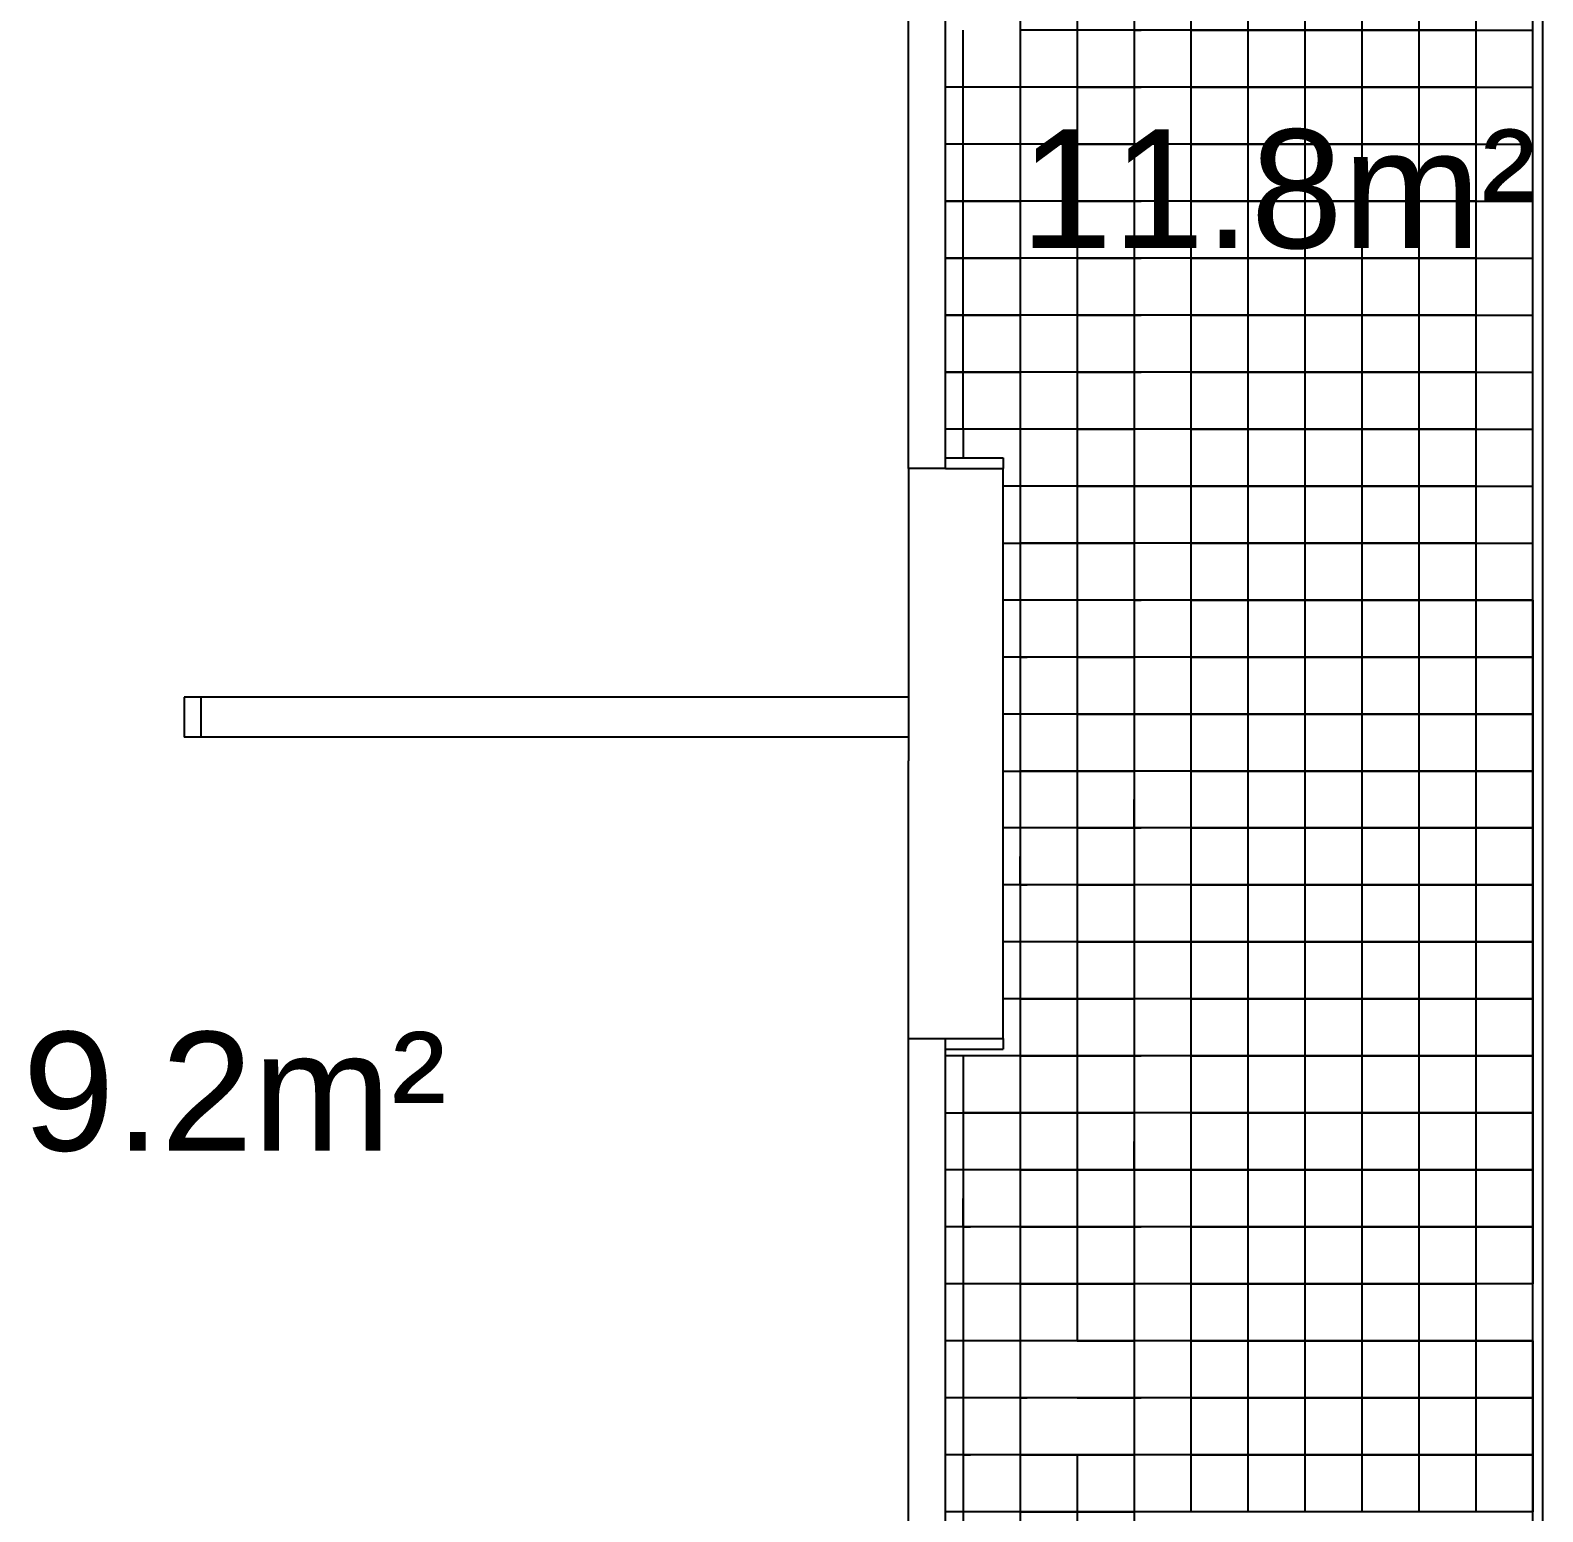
# Model space of a CAD drawing. Header units: millimetres. Extents: x 2377 to 4712, y -254 to 3188.
# Drawn here: x 4098.5 to 4159.6, y 1791.7 to 1851.6 of the extents above; entities that cross this region are included whole.
import ezdxf

# ---------------------------------------------------------------- set-up
doc = ezdxf.new("R2010")
doc.units = ezdxf.units.MM
doc.linetypes.add('DASHED2', pattern=[0.375, 0.25, -0.125])
doc.layers.add('Area', color=6, linetype='Continuous')
doc.styles.get("Standard").update_dxf_attribs({"font": 'arial.ttf'})

msp = doc.modelspace()

# ---------------------------------------------------------------- linework, layer by layer
for p, q in [((4159.217, 1752.561), (4159.217, 1911.798)), ((4159.615, 1752.561), (4159.615, 1911.798)), ((4133.983, 1833.848), (4133.983, 1891.403)), ((4135.489, 1833.848), (4135.489, 1891.403)), ((4138.497, 1890.694), (4138.497, 1821.627)), ((4140.799, 1890.694), (4140.799, 1833.139)), ((4143.101, 1853.859), (4143.101, 1851.556)), ((4145.403, 1853.859), (4145.403, 1851.556)), ((4147.706, 1853.859), (4147.706, 1851.556)), ((4150.008, 1853.859), (4150.008, 1851.556)), ((4152.31, 1853.859), (4152.31, 1851.556)), ((4154.612, 1853.859), (4154.612, 1851.556)), ((4156.914, 1853.859), (4156.914, 1851.556)), ((4136.194, 1849.254), (4136.194, 1851.556)), ((4145.403, 1851.556), (4138.497, 1851.556)), ((4143.101, 1851.556), (4143.394, 1851.556)), ((4143.101, 1851.556), (4143.101, 1849.254)), ((4145.403, 1851.556), (4143.101, 1851.556)), ((4147.706, 1851.556), (4145.403, 1851.556)), ((4145.403, 1851.556), (4145.403, 1849.254)), ((4145.403, 1851.556), (4147.706, 1851.556)), ((4147.706, 1851.556), (4145.403, 1851.556)), ((4145.403, 1851.556), (4147.706, 1851.556)), ((4150.008, 1851.556), (4147.706, 1851.556)), ((4147.706, 1851.556), (4147.706, 1849.254)), ((4147.706, 1851.556), (4150.008, 1851.556)), ((4150.008, 1851.556), (4147.706, 1851.556)), ((4147.706, 1851.556), (4150.008, 1851.556)), ((4152.31, 1851.556), (4150.008, 1851.556)), ((4150.008, 1851.556), (4150.008, 1849.254)), ((4150.008, 1851.556), (4152.31, 1851.556)), ((4152.31, 1851.556), (4150.008, 1851.556)), ((4150.008, 1851.556), (4152.31, 1851.556)), ((4154.612, 1851.556), (4152.31, 1851.556)), ((4152.31, 1851.556), (4152.31, 1849.254)), ((4152.31, 1851.556), (4154.612, 1851.556)), ((4154.612, 1851.556), (4152.31, 1851.556)), ((4152.31, 1851.556), (4154.612, 1851.556)), ((4156.914, 1851.556), (4154.612, 1851.556)), ((4154.612, 1851.556), (4154.612, 1849.254)), ((4154.612, 1851.556), (4159.217, 1851.556)), ((4156.914, 1851.556), (4154.612, 1851.556)), ((4154.612, 1851.556), (4159.217, 1851.556)), ((4156.914, 1851.556), (4156.914, 1849.254)), ((4138.497, 1849.254), (4135.489, 1849.254)), ((4136.194, 1846.952), (4136.194, 1849.254)), ((4145.403, 1849.254), (4138.497, 1849.254)), ((4140.799, 1849.254), (4138.497, 1849.254)), ((4143.101, 1849.254), (4140.799, 1849.254)), ((4140.799, 1849.254), (4143.101, 1849.254)), ((4143.101, 1849.254), (4143.394, 1849.254)), ((4143.101, 1849.254), (4143.101, 1846.952)), ((4145.403, 1849.254), (4143.101, 1849.254)), ((4147.706, 1849.254), (4145.403, 1849.254)), ((4145.403, 1849.254), (4145.403, 1846.952)), ((4145.403, 1849.254), (4147.706, 1849.254)), ((4147.706, 1849.254), (4145.403, 1849.254)), ((4145.403, 1849.254), (4147.706, 1849.254)), ((4150.008, 1849.254), (4147.706, 1849.254)), ((4147.706, 1849.254), (4147.706, 1846.952)), ((4147.706, 1849.254), (4150.008, 1849.254)), ((4150.008, 1849.254), (4147.706, 1849.254)), ((4147.706, 1849.254), (4150.008, 1849.254)), ((4152.31, 1849.254), (4150.008, 1849.254)), ((4150.008, 1849.254), (4150.008, 1846.952)), ((4150.008, 1849.254), (4152.31, 1849.254)), ((4152.31, 1849.254), (4150.008, 1849.254)), ((4150.008, 1849.254), (4152.31, 1849.254)), ((4154.612, 1849.254), (4152.31, 1849.254)), ((4152.31, 1849.254), (4152.31, 1846.952)), ((4152.31, 1849.254), (4154.612, 1849.254)), ((4154.612, 1849.254), (4152.31, 1849.254)), ((4152.31, 1849.254), (4154.612, 1849.254)), ((4156.914, 1849.254), (4154.612, 1849.254)), ((4154.612, 1849.254), (4154.612, 1846.952)), ((4154.612, 1849.254), (4159.217, 1849.254)), ((4156.914, 1849.254), (4154.612, 1849.254)), ((4154.612, 1849.254), (4159.217, 1849.254)), ((4156.914, 1849.254), (4156.914, 1846.952)), ((4138.497, 1846.952), (4135.489, 1846.952)), ((4136.194, 1844.65), (4136.194, 1846.952)), ((4145.403, 1846.952), (4138.497, 1846.952)), ((4140.799, 1846.952), (4138.497, 1846.952)), ((4143.101, 1846.952), (4140.799, 1846.952)), ((4140.799, 1846.952), (4143.101, 1846.952)), ((4143.101, 1846.952), (4143.394, 1846.952)), ((4143.101, 1846.952), (4143.101, 1844.65)), ((4145.403, 1846.952), (4143.101, 1846.952)), ((4147.706, 1846.952), (4145.403, 1846.952)), ((4145.403, 1846.952), (4145.403, 1844.65)), ((4145.403, 1846.952), (4147.706, 1846.952)), ((4147.706, 1846.952), (4145.403, 1846.952)), ((4145.403, 1846.952), (4147.706, 1846.952)), ((4150.008, 1846.952), (4147.706, 1846.952)), ((4147.706, 1846.952), (4147.706, 1844.65)), ((4147.706, 1846.952), (4150.008, 1846.952)), ((4150.008, 1846.952), (4147.706, 1846.952)), ((4147.706, 1846.952), (4150.008, 1846.952)), ((4152.31, 1846.952), (4150.008, 1846.952)), ((4150.008, 1846.952), (4150.008, 1844.65)), ((4150.008, 1846.952), (4152.31, 1846.952)), ((4152.31, 1846.952), (4150.008, 1846.952)), ((4150.008, 1846.952), (4152.31, 1846.952)), ((4154.612, 1846.952), (4152.31, 1846.952)), ((4152.31, 1846.952), (4152.31, 1844.65)), ((4152.31, 1846.952), (4154.612, 1846.952)), ((4154.612, 1846.952), (4152.31, 1846.952)), ((4152.31, 1846.952), (4154.612, 1846.952)), ((4156.914, 1846.952), (4154.612, 1846.952)), ((4154.612, 1846.952), (4154.612, 1844.65)), ((4154.612, 1846.952), (4159.217, 1846.952)), ((4156.914, 1846.952), (4154.612, 1846.952)), ((4154.612, 1846.952), (4159.217, 1846.952)), ((4156.914, 1846.952), (4156.914, 1844.65)), ((4135.489, 1844.65), (4138.497, 1844.65)), ((4138.497, 1844.65), (4135.489, 1844.65)), ((4136.194, 1842.347), (4136.194, 1844.65)), ((4145.403, 1844.65), (4138.497, 1844.65)), ((4140.799, 1844.65), (4138.497, 1844.65)), ((4143.101, 1844.65), (4140.799, 1844.65)), ((4140.799, 1844.65), (4143.101, 1844.65)), ((4143.101, 1844.65), (4143.394, 1844.65)), ((4143.101, 1844.65), (4143.101, 1842.347)), ((4145.403, 1844.65), (4143.101, 1844.65)), ((4147.706, 1844.65), (4145.403, 1844.65)), ((4145.403, 1844.65), (4145.403, 1842.347)), ((4145.403, 1844.65), (4147.706, 1844.65)), ((4147.706, 1844.65), (4145.403, 1844.65)), ((4145.403, 1844.65), (4147.706, 1844.65)), ((4150.008, 1844.65), (4147.706, 1844.65)), ((4147.706, 1844.65), (4147.706, 1842.347)), ((4147.706, 1844.65), (4150.008, 1844.65)), ((4150.008, 1844.65), (4147.706, 1844.65)), ((4147.706, 1844.65), (4150.008, 1844.65)), ((4152.31, 1844.65), (4150.008, 1844.65)), ((4150.008, 1844.65), (4150.008, 1842.347)), ((4150.008, 1844.65), (4152.31, 1844.65)), ((4152.31, 1844.65), (4150.008, 1844.65)), ((4150.008, 1844.65), (4152.31, 1844.65)), ((4154.612, 1844.65), (4152.31, 1844.65)), ((4152.31, 1844.65), (4152.31, 1842.347)), ((4152.31, 1844.65), (4154.612, 1844.65)), ((4154.612, 1844.65), (4152.31, 1844.65)), ((4152.31, 1844.65), (4154.612, 1844.65)), ((4156.914, 1844.65), (4154.612, 1844.65)), ((4154.612, 1844.65), (4154.612, 1842.347)), ((4154.612, 1844.65), (4159.217, 1844.65)), ((4156.914, 1844.65), (4154.612, 1844.65)), ((4154.612, 1844.65), (4159.217, 1844.65)), ((4156.914, 1844.65), (4156.914, 1842.347)), ((4135.489, 1842.347), (4138.497, 1842.347)), ((4138.497, 1842.347), (4135.489, 1842.347)), ((4136.194, 1840.045), (4136.194, 1842.347)), ((4145.403, 1842.347), (4138.497, 1842.347)), ((4140.799, 1842.347), (4138.497, 1842.347)), ((4143.101, 1842.347), (4140.799, 1842.347)), ((4140.799, 1842.347), (4143.101, 1842.347)), ((4143.101, 1842.347), (4143.394, 1842.347)), ((4143.101, 1842.347), (4143.101, 1840.045)), ((4145.403, 1842.347), (4143.101, 1842.347)), ((4147.706, 1842.347), (4145.403, 1842.347)), ((4145.403, 1842.347), (4145.403, 1840.045)), ((4145.403, 1842.347), (4147.706, 1842.347)), ((4147.706, 1842.347), (4145.403, 1842.347)), ((4145.403, 1842.347), (4147.706, 1842.347)), ((4150.008, 1842.347), (4147.706, 1842.347)), ((4147.706, 1842.347), (4147.706, 1840.045)), ((4147.706, 1842.347), (4150.008, 1842.347)), ((4150.008, 1842.347), (4147.706, 1842.347)), ((4147.706, 1842.347), (4150.008, 1842.347)), ((4152.31, 1842.347), (4150.008, 1842.347)), ((4150.008, 1842.347), (4150.008, 1840.045)), ((4150.008, 1842.347), (4152.31, 1842.347)), ((4152.31, 1842.347), (4150.008, 1842.347)), ((4150.008, 1842.347), (4152.31, 1842.347)), ((4154.612, 1842.347), (4152.31, 1842.347)), ((4152.31, 1842.347), (4152.31, 1840.045)), ((4152.31, 1842.347), (4154.612, 1842.347)), ((4154.612, 1842.347), (4152.31, 1842.347)), ((4152.31, 1842.347), (4154.612, 1842.347)), ((4156.914, 1842.347), (4154.612, 1842.347)), ((4154.612, 1842.347), (4154.612, 1840.045)), ((4154.612, 1842.347), (4159.217, 1842.347)), ((4156.914, 1842.347), (4154.612, 1842.347)), ((4154.612, 1842.347), (4159.217, 1842.347)), ((4156.914, 1842.347), (4156.914, 1840.045)), ((4135.489, 1840.045), (4138.497, 1840.045)), ((4138.497, 1840.045), (4135.489, 1840.045)), ((4136.194, 1837.743), (4136.194, 1840.045)), ((4145.403, 1840.045), (4138.497, 1840.045)), ((4140.799, 1840.045), (4138.497, 1840.045)), ((4143.101, 1840.045), (4140.799, 1840.045)), ((4140.799, 1840.045), (4143.101, 1840.045)), ((4143.101, 1840.045), (4143.394, 1840.045)), ((4143.101, 1840.045), (4143.101, 1837.743)), ((4145.403, 1840.045), (4143.101, 1840.045)), ((4147.706, 1840.045), (4145.403, 1840.045)), ((4145.403, 1840.045), (4145.403, 1837.743)), ((4145.403, 1840.045), (4147.706, 1840.045)), ((4147.706, 1840.045), (4145.403, 1840.045)), ((4145.403, 1840.045), (4147.706, 1840.045)), ((4150.008, 1840.045), (4147.706, 1840.045)), ((4147.706, 1840.045), (4147.706, 1837.743)), ((4147.706, 1840.045), (4150.008, 1840.045)), ((4150.008, 1840.045), (4147.706, 1840.045)), ((4147.706, 1840.045), (4150.008, 1840.045)), ((4152.31, 1840.045), (4150.008, 1840.045)), ((4150.008, 1840.045), (4150.008, 1837.743)), ((4150.008, 1840.045), (4152.31, 1840.045)), ((4152.31, 1840.045), (4150.008, 1840.045)), ((4150.008, 1840.045), (4152.31, 1840.045)), ((4154.612, 1840.045), (4152.31, 1840.045)), ((4152.31, 1840.045), (4152.31, 1837.743)), ((4152.31, 1840.045), (4154.612, 1840.045)), ((4154.612, 1840.045), (4152.31, 1840.045)), ((4152.31, 1840.045), (4154.612, 1840.045)), ((4156.914, 1840.045), (4154.612, 1840.045)), ((4154.612, 1840.045), (4154.612, 1837.743)), ((4154.612, 1840.045), (4159.217, 1840.045)), ((4156.914, 1840.045), (4154.612, 1840.045)), ((4154.612, 1840.045), (4159.217, 1840.045)), ((4156.914, 1840.045), (4156.914, 1837.743)), ((4135.489, 1837.743), (4138.497, 1837.743)), ((4138.497, 1837.743), (4135.489, 1837.743)), ((4136.194, 1835.441), (4136.194, 1837.743)), ((4145.403, 1837.743), (4138.497, 1837.743)), ((4140.799, 1837.743), (4138.497, 1837.743)), ((4143.101, 1837.743), (4140.799, 1837.743)), ((4140.799, 1837.743), (4143.101, 1837.743)), ((4143.101, 1837.743), (4143.394, 1837.743)), ((4143.101, 1837.743), (4143.101, 1835.441)), ((4143.101, 1837.743), (4143.101, 1833.139)), ((4145.403, 1837.743), (4143.101, 1837.743)), ((4147.706, 1837.743), (4145.403, 1837.743)), ((4145.403, 1837.743), (4145.403, 1835.441)), ((4145.403, 1837.743), (4147.706, 1837.743)), ((4147.706, 1837.743), (4145.403, 1837.743)), ((4145.403, 1837.743), (4147.706, 1837.743)), ((4150.008, 1837.743), (4147.706, 1837.743)), ((4147.706, 1837.743), (4147.706, 1835.441)), ((4147.706, 1837.743), (4150.008, 1837.743)), ((4150.008, 1837.743), (4147.706, 1837.743)), ((4147.706, 1837.743), (4150.008, 1837.743)), ((4152.31, 1837.743), (4150.008, 1837.743)), ((4150.008, 1837.743), (4150.008, 1835.441)), ((4150.008, 1837.743), (4152.31, 1837.743)), ((4152.31, 1837.743), (4150.008, 1837.743)), ((4150.008, 1837.743), (4152.31, 1837.743)), ((4154.612, 1837.743), (4152.31, 1837.743)), ((4152.31, 1837.743), (4152.31, 1835.441)), ((4152.31, 1837.743), (4154.612, 1837.743)), ((4154.612, 1837.743), (4152.31, 1837.743)), ((4152.31, 1837.743), (4154.612, 1837.743)), ((4156.914, 1837.743), (4154.612, 1837.743)), ((4154.612, 1837.743), (4154.612, 1835.441)), ((4154.612, 1837.743), (4159.217, 1837.743)), ((4156.914, 1837.743), (4154.612, 1837.743)), ((4154.612, 1837.743), (4159.217, 1837.743)), ((4156.914, 1837.743), (4156.914, 1835.441)), ((4138.497, 1835.441), (4135.489, 1835.441)), ((4136.194, 1835.441), (4136.194, 1834.281)), ((4140.799, 1835.441), (4138.497, 1835.441)), ((4143.101, 1835.441), (4140.799, 1835.441)), ((4140.799, 1835.441), (4143.101, 1835.441)), ((4145.403, 1835.441), (4143.101, 1835.441)), ((4143.101, 1835.441), (4143.101, 1833.139)), ((4143.101, 1835.441), (4143.101, 1833.139)), ((4147.706, 1835.441), (4145.403, 1835.441)), ((4145.403, 1835.441), (4145.403, 1833.139)), ((4145.403, 1835.441), (4147.706, 1835.441)), ((4150.008, 1835.441), (4147.706, 1835.441)), ((4147.706, 1835.441), (4147.706, 1833.139)), ((4147.706, 1835.441), (4150.008, 1835.441)), ((4152.31, 1835.441), (4150.008, 1835.441)), ((4150.008, 1835.441), (4150.008, 1833.139)), ((4150.008, 1835.441), (4152.31, 1835.441)), ((4154.612, 1835.441), (4152.31, 1835.441)), ((4152.31, 1835.441), (4152.31, 1833.139)), ((4152.31, 1835.441), (4154.612, 1835.441)), ((4156.914, 1835.441), (4154.612, 1835.441)), ((4154.612, 1835.441), (4154.612, 1833.139)), ((4154.612, 1835.441), (4159.217, 1835.441)), ((4156.914, 1835.441), (4156.914, 1833.139)), ((4135.489, 1833.848), (4135.489, 1834.281)), ((4135.489, 1834.281), (4137.82, 1834.281)), ((4137.82, 1834.281), (4137.82, 1833.848)), ((4135.489, 1833.848), (4133.983, 1833.848)), ((4133.983, 1833.848), (4133.983, 1826.174)), ((4135.489, 1833.848), (4137.82, 1833.848)), ((4135.489, 1833.848), (4137.82, 1833.848)), ((4137.82, 1810.826), (4137.82, 1833.848)), ((4140.799, 1833.139), (4137.82, 1833.139)), ((4143.101, 1833.139), (4140.799, 1833.139)), ((4140.799, 1833.139), (4140.799, 1830.836)), ((4140.799, 1833.139), (4143.101, 1833.139)), ((4145.403, 1833.139), (4143.101, 1833.139)), ((4143.101, 1833.139), (4145.403, 1833.139)), ((4143.101, 1833.139), (4143.101, 1830.836)), ((4143.101, 1833.139), (4143.101, 1830.836)), ((4147.706, 1833.139), (4145.403, 1833.139)), ((4145.403, 1833.139), (4145.403, 1830.836)), ((4145.403, 1833.139), (4147.706, 1833.139)), ((4150.008, 1833.139), (4147.706, 1833.139)), ((4147.706, 1833.139), (4147.706, 1830.836)), ((4147.706, 1833.139), (4150.008, 1833.139)), ((4152.31, 1833.139), (4150.008, 1833.139)), ((4150.008, 1833.139), (4150.008, 1830.836)), ((4150.008, 1833.139), (4152.31, 1833.139)), ((4154.612, 1833.139), (4152.31, 1833.139)), ((4152.31, 1833.139), (4152.31, 1828.534)), ((4152.31, 1833.139), (4154.612, 1833.139)), ((4156.914, 1833.139), (4154.612, 1833.139)), ((4154.612, 1833.139), (4154.612, 1828.534)), ((4154.612, 1833.139), (4159.217, 1833.139)), ((4156.914, 1833.139), (4156.914, 1828.534)), ((4137.82, 1830.836), (4140.799, 1830.836)), ((4140.799, 1830.836), (4138.497, 1830.836)), ((4140.799, 1830.836), (4140.799, 1823.93)), ((4143.101, 1830.836), (4140.799, 1830.836)), ((4140.799, 1830.836), (4143.101, 1830.836)), ((4143.101, 1830.836), (4143.101, 1823.93)), ((4145.403, 1830.836), (4143.101, 1830.836)), ((4145.403, 1830.836), (4145.403, 1826.232)), ((4147.706, 1830.836), (4145.403, 1830.836)), ((4145.403, 1830.836), (4147.706, 1830.836)), ((4147.706, 1830.836), (4147.706, 1826.232)), ((4150.008, 1830.836), (4147.706, 1830.836)), ((4147.706, 1830.836), (4150.008, 1830.836)), ((4150.008, 1830.836), (4150.008, 1826.232)), ((4152.31, 1830.836), (4150.008, 1830.836)), ((4150.008, 1830.836), (4152.31, 1830.836)), ((4154.612, 1830.836), (4152.31, 1830.836)), ((4152.31, 1830.836), (4154.612, 1830.836)), ((4156.914, 1830.836), (4154.612, 1830.836)), ((4154.612, 1830.836), (4159.217, 1830.836)), ((4145.403, 1828.534), (4137.82, 1828.534)), ((4140.799, 1828.534), (4137.82, 1828.534)), ((4143.101, 1828.534), (4143.394, 1828.534)), ((4143.101, 1828.534), (4143.101, 1826.232)), ((4147.706, 1828.534), (4145.403, 1828.534)), ((4145.403, 1828.534), (4147.706, 1828.534)), ((4150.008, 1828.534), (4147.706, 1828.534)), ((4147.706, 1828.534), (4150.008, 1828.534)), ((4152.31, 1828.534), (4150.008, 1828.534)), ((4150.008, 1828.534), (4152.31, 1828.534)), ((4154.612, 1828.534), (4152.31, 1828.534)), ((4152.31, 1828.534), (4152.31, 1826.232)), ((4152.31, 1828.534), (4154.612, 1828.534)), ((4156.914, 1828.534), (4154.612, 1828.534)), ((4154.612, 1828.534), (4154.612, 1826.232)), ((4154.612, 1828.534), (4156.914, 1828.534)), ((4159.217, 1828.534), (4156.914, 1828.534)), ((4156.914, 1828.534), (4156.914, 1826.232)), ((4156.914, 1828.534), (4159.217, 1828.534)), ((4159.217, 1828.534), (4159.217, 1826.232)), ((4133.983, 1826.174), (4133.983, 1822.04)), ((4140.799, 1826.232), (4137.82, 1826.232)), ((4138.497, 1826.232), (4138.79, 1826.232)), ((4138.497, 1826.232), (4138.497, 1823.93)), ((4143.101, 1826.232), (4140.799, 1826.232)), ((4140.799, 1826.232), (4143.101, 1826.232)), ((4145.403, 1826.232), (4143.101, 1826.232)), ((4143.101, 1826.232), (4143.101, 1823.93)), ((4143.101, 1826.232), (4143.101, 1823.93)), ((4147.706, 1826.232), (4145.403, 1826.232)), ((4145.403, 1826.232), (4145.403, 1823.93)), ((4145.403, 1826.232), (4147.706, 1826.232)), ((4150.008, 1826.232), (4147.706, 1826.232)), ((4147.706, 1826.232), (4147.706, 1823.93)), ((4147.706, 1826.232), (4150.008, 1826.232)), ((4152.31, 1826.232), (4150.008, 1826.232)), ((4150.008, 1826.232), (4150.008, 1823.93)), ((4150.008, 1826.232), (4152.31, 1826.232)), ((4154.612, 1826.232), (4152.31, 1826.232)), ((4152.31, 1826.232), (4152.31, 1823.93)), ((4152.31, 1826.232), (4154.612, 1826.232)), ((4156.914, 1826.232), (4154.612, 1826.232)), ((4154.612, 1826.232), (4154.612, 1823.93)), ((4154.612, 1826.232), (4156.914, 1826.232)), ((4159.217, 1826.232), (4156.914, 1826.232)), ((4156.914, 1826.232), (4156.914, 1823.93)), ((4156.914, 1826.232), (4159.217, 1826.232)), ((4159.217, 1826.232), (4159.217, 1823.93)), ((4133.983, 1824.612), (4104.725, 1824.612)), ((4105.4, 1824.612), (4104.725, 1824.612)), ((4104.725, 1824.612), (4104.725, 1822.99)), ((4105.4, 1824.612), (4105.4, 1822.99)), ((4140.799, 1823.93), (4137.82, 1823.93)), ((4138.497, 1823.93), (4138.497, 1821.627)), ((4143.101, 1823.93), (4140.799, 1823.93)), ((4140.799, 1823.93), (4140.799, 1821.627)), ((4140.799, 1823.93), (4143.101, 1823.93)), ((4145.403, 1823.93), (4143.101, 1823.93)), ((4143.101, 1823.93), (4143.101, 1805.512)), ((4143.101, 1823.93), (4145.403, 1823.93)), ((4143.101, 1823.93), (4143.101, 1821.627)), ((4143.101, 1823.93), (4143.101, 1821.627)), ((4147.706, 1823.93), (4145.403, 1823.93)), ((4145.403, 1823.93), (4145.403, 1821.627)), ((4145.403, 1823.93), (4147.706, 1823.93)), ((4150.008, 1823.93), (4147.706, 1823.93)), ((4147.706, 1823.93), (4147.706, 1821.627)), ((4147.706, 1823.93), (4150.008, 1823.93)), ((4152.31, 1823.93), (4150.008, 1823.93)), ((4150.008, 1823.93), (4150.008, 1821.627)), ((4150.008, 1823.93), (4152.31, 1823.93)), ((4154.612, 1823.93), (4152.31, 1823.93)), ((4152.31, 1823.93), (4152.31, 1821.627)), ((4152.31, 1823.93), (4154.612, 1823.93)), ((4156.914, 1823.93), (4154.612, 1823.93)), ((4154.612, 1823.93), (4154.612, 1821.627)), ((4154.612, 1823.93), (4156.914, 1823.93)), ((4159.217, 1823.93), (4156.914, 1823.93)), ((4156.914, 1823.93), (4156.914, 1821.627)), ((4156.914, 1823.93), (4159.217, 1823.93)), ((4159.217, 1823.93), (4159.217, 1821.627)), ((4133.983, 1822.99), (4104.725, 1822.99)), ((4105.4, 1822.99), (4104.725, 1822.99)), ((4133.983, 1810.826), (4133.983, 1822.04)), ((4137.82, 1821.627), (4140.799, 1821.627)), ((4140.799, 1821.627), (4138.497, 1821.627)), ((4138.497, 1821.627), (4138.497, 1819.325)), ((4143.101, 1821.627), (4140.799, 1821.627)), ((4140.799, 1821.627), (4140.799, 1819.325)), ((4140.799, 1821.627), (4143.101, 1821.627)), ((4145.403, 1821.627), (4143.101, 1821.627)), ((4143.101, 1821.627), (4143.101, 1819.325)), ((4143.101, 1821.627), (4143.101, 1819.325)), ((4143.101, 1821.627), (4143.101, 1819.325)), ((4147.706, 1821.627), (4145.403, 1821.627)), ((4145.403, 1821.627), (4145.403, 1819.325)), ((4145.403, 1821.627), (4147.706, 1821.627)), ((4150.008, 1821.627), (4147.706, 1821.627)), ((4147.706, 1821.627), (4147.706, 1819.325)), ((4147.706, 1821.627), (4150.008, 1821.627)), ((4152.31, 1821.627), (4150.008, 1821.627)), ((4150.008, 1821.627), (4150.008, 1819.325)), ((4150.008, 1821.627), (4152.31, 1821.627)), ((4154.612, 1821.627), (4152.31, 1821.627)), ((4152.31, 1821.627), (4152.31, 1819.325)), ((4152.31, 1821.627), (4154.612, 1821.627)), ((4156.914, 1821.627), (4154.612, 1821.627)), ((4154.612, 1821.627), (4154.612, 1819.325)), ((4154.612, 1821.627), (4156.914, 1821.627)), ((4159.217, 1821.627), (4156.914, 1821.627)), ((4156.914, 1821.627), (4156.914, 1819.325)), ((4156.914, 1821.627), (4159.217, 1821.627)), ((4159.217, 1821.627), (4159.217, 1819.325)), ((4143.101, 1819.326), (4143.101, 1820.474)), ((4140.799, 1819.325), (4137.82, 1819.325)), ((4138.497, 1819.325), (4138.497, 1817.023)), ((4138.497, 1819.325), (4138.497, 1817.023)), ((4143.101, 1819.325), (4140.799, 1819.325)), ((4140.799, 1819.325), (4140.799, 1817.023)), ((4140.799, 1819.325), (4143.101, 1819.325)), ((4143.101, 1819.325), (4143.394, 1819.325)), ((4145.403, 1819.325), (4143.101, 1819.325)), ((4143.101, 1819.325), (4143.101, 1817.023)), ((4143.101, 1819.325), (4143.101, 1814.721)), ((4143.101, 1819.325), (4143.101, 1817.023)), ((4143.101, 1819.325), (4143.101, 1817.023)), ((4147.706, 1819.325), (4145.403, 1819.325)), ((4145.403, 1819.325), (4145.403, 1817.023)), ((4145.403, 1819.325), (4147.706, 1819.325)), ((4150.008, 1819.325), (4147.706, 1819.325)), ((4147.706, 1819.325), (4147.706, 1817.023)), ((4147.706, 1819.325), (4150.008, 1819.325)), ((4152.31, 1819.325), (4150.008, 1819.325)), ((4150.008, 1819.325), (4150.008, 1817.023)), ((4150.008, 1819.325), (4152.31, 1819.325)), ((4154.612, 1819.325), (4152.31, 1819.325)), ((4152.31, 1819.325), (4152.31, 1817.023)), ((4152.31, 1819.325), (4154.612, 1819.325)), ((4156.914, 1819.325), (4154.612, 1819.325)), ((4154.612, 1819.325), (4154.612, 1817.023)), ((4154.612, 1819.325), (4156.914, 1819.325)), ((4159.217, 1819.325), (4156.914, 1819.325)), ((4156.914, 1819.325), (4156.914, 1817.023)), ((4156.914, 1819.325), (4159.217, 1819.325)), ((4159.217, 1819.325), (4159.217, 1817.023)), ((4138.497, 1817.024), (4138.497, 1818.172)), ((4140.799, 1817.023), (4137.82, 1817.023)), ((4138.497, 1817.023), (4138.79, 1817.023)), ((4138.497, 1817.023), (4138.497, 1814.721)), ((4138.497, 1817.023), (4138.497, 1812.419)), ((4138.497, 1817.023), (4138.497, 1814.721)), ((4143.101, 1817.023), (4140.799, 1817.023)), ((4140.799, 1817.023), (4140.799, 1814.721)), ((4140.799, 1817.023), (4143.101, 1817.023)), ((4145.403, 1817.023), (4143.101, 1817.023)), ((4143.101, 1817.023), (4143.101, 1814.721)), ((4143.101, 1817.023), (4143.101, 1814.721)), ((4147.706, 1817.023), (4145.403, 1817.023)), ((4145.403, 1817.023), (4145.403, 1814.721)), ((4145.403, 1817.023), (4147.706, 1817.023)), ((4150.008, 1817.023), (4147.706, 1817.023)), ((4147.706, 1817.023), (4147.706, 1814.721)), ((4147.706, 1817.023), (4150.008, 1817.023)), ((4152.31, 1817.023), (4150.008, 1817.023)), ((4150.008, 1817.023), (4150.008, 1814.721)), ((4150.008, 1817.023), (4152.31, 1817.023)), ((4154.612, 1817.023), (4152.31, 1817.023)), ((4152.31, 1817.023), (4152.31, 1814.721)), ((4152.31, 1817.023), (4154.612, 1817.023)), ((4156.914, 1817.023), (4154.612, 1817.023)), ((4154.612, 1817.023), (4154.612, 1814.721)), ((4154.612, 1817.023), (4156.914, 1817.023)), ((4159.217, 1817.023), (4156.914, 1817.023)), ((4156.914, 1817.023), (4156.914, 1814.721)), ((4156.914, 1817.023), (4159.217, 1817.023)), ((4159.217, 1817.023), (4159.217, 1814.721)), ((4140.799, 1814.721), (4137.82, 1814.721)), ((4138.497, 1814.721), (4138.497, 1812.419)), ((4143.101, 1814.721), (4140.799, 1814.721)), ((4140.799, 1814.721), (4140.799, 1812.419)), ((4140.799, 1814.721), (4143.101, 1814.721)), ((4145.403, 1814.721), (4143.101, 1814.721)), ((4143.101, 1814.721), (4143.101, 1805.512)), ((4143.101, 1814.721), (4145.403, 1814.721)), ((4143.101, 1814.721), (4143.101, 1812.419)), ((4143.101, 1814.721), (4143.394, 1814.721)), ((4143.101, 1814.721), (4143.101, 1812.419)), ((4143.101, 1814.721), (4143.101, 1810.116)), ((4143.101, 1814.721), (4143.394, 1814.721)), ((4143.101, 1814.721), (4143.101, 1812.419)), ((4147.706, 1814.721), (4145.403, 1814.721)), ((4145.403, 1814.721), (4145.403, 1812.419)), ((4145.403, 1814.721), (4147.706, 1814.721)), ((4150.008, 1814.721), (4147.706, 1814.721)), ((4147.706, 1814.721), (4147.706, 1812.419)), ((4147.706, 1814.721), (4150.008, 1814.721)), ((4152.31, 1814.721), (4150.008, 1814.721)), ((4150.008, 1814.721), (4150.008, 1812.419)), ((4150.008, 1814.721), (4152.31, 1814.721)), ((4154.612, 1814.721), (4152.31, 1814.721)), ((4152.31, 1814.721), (4152.31, 1812.419)), ((4152.31, 1814.721), (4154.612, 1814.721)), ((4156.914, 1814.721), (4154.612, 1814.721)), ((4154.612, 1814.721), (4154.612, 1812.419)), ((4154.612, 1814.721), (4156.914, 1814.721)), ((4159.217, 1814.721), (4156.914, 1814.721)), ((4156.914, 1814.721), (4156.914, 1812.419)), ((4156.914, 1814.721), (4159.217, 1814.721)), ((4159.217, 1814.721), (4159.217, 1812.419)), ((4138.497, 1812.419), (4137.82, 1812.419)), ((4140.799, 1812.419), (4138.497, 1812.419)), ((4138.497, 1812.419), (4138.497, 1810.116)), ((4138.497, 1812.419), (4140.799, 1812.419)), ((4140.799, 1812.419), (4138.497, 1812.419)), ((4138.497, 1812.419), (4140.799, 1812.419)), ((4138.497, 1812.419), (4138.79, 1812.419)), ((4138.497, 1812.419), (4138.79, 1812.419)), ((4143.101, 1812.419), (4140.799, 1812.419)), ((4140.799, 1812.419), (4140.799, 1810.116)), ((4140.799, 1812.419), (4143.101, 1812.419)), ((4143.101, 1812.419), (4140.799, 1812.419)), ((4140.799, 1812.419), (4143.101, 1812.419)), ((4145.403, 1812.419), (4143.101, 1812.419)), ((4143.101, 1812.419), (4143.101, 1810.116)), ((4143.101, 1812.419), (4143.101, 1810.116)), ((4143.101, 1812.419), (4143.101, 1810.116)), ((4147.706, 1812.419), (4145.403, 1812.419)), ((4145.403, 1812.419), (4145.403, 1810.116)), ((4145.403, 1812.419), (4147.706, 1812.419)), ((4150.008, 1812.419), (4147.706, 1812.419)), ((4147.706, 1812.419), (4147.706, 1810.116)), ((4147.706, 1812.419), (4150.008, 1812.419)), ((4152.31, 1812.419), (4150.008, 1812.419)), ((4150.008, 1812.419), (4150.008, 1810.116)), ((4150.008, 1812.419), (4152.31, 1812.419)), ((4154.612, 1812.419), (4152.31, 1812.419)), ((4152.31, 1812.419), (4152.31, 1810.116)), ((4152.31, 1812.419), (4154.612, 1812.419)), ((4156.914, 1812.419), (4154.612, 1812.419)), ((4154.612, 1812.419), (4154.612, 1810.116)), ((4154.612, 1812.419), (4156.914, 1812.419)), ((4159.217, 1812.419), (4156.914, 1812.419)), ((4156.914, 1812.419), (4156.914, 1810.116)), ((4156.914, 1812.419), (4159.217, 1812.419)), ((4159.217, 1812.419), (4159.217, 1810.116)), ((4133.983, 1810.826), (4137.82, 1810.826)), ((4133.983, 1810.392), (4133.983, 1810.826)), ((4135.489, 1810.392), (4135.489, 1810.826)), ((4137.82, 1810.826), (4137.82, 1810.392)), ((4133.983, 1772.022), (4133.983, 1810.392)), ((4135.489, 1772.022), (4135.489, 1810.392)), ((4135.489, 1810.392), (4137.82, 1810.392)), ((4135.489, 1810.392), (4137.82, 1810.392)), ((4138.497, 1810.116), (4135.489, 1810.116)), ((4136.194, 1810.116), (4136.194, 1807.814)), ((4140.799, 1810.116), (4138.497, 1810.116)), ((4138.497, 1810.116), (4138.497, 1807.814)), ((4138.497, 1810.116), (4140.799, 1810.116)), ((4143.101, 1810.116), (4140.799, 1810.116)), ((4140.799, 1810.116), (4140.799, 1807.814)), ((4140.799, 1810.116), (4143.101, 1810.116)), ((4143.101, 1810.116), (4143.394, 1810.116)), ((4145.403, 1810.116), (4143.101, 1810.116)), ((4143.101, 1810.116), (4143.101, 1807.814)), ((4143.101, 1810.116), (4143.101, 1805.512)), ((4143.101, 1810.116), (4143.101, 1807.814)), ((4143.101, 1810.116), (4143.101, 1807.814)), ((4147.706, 1810.116), (4145.403, 1810.116)), ((4145.403, 1810.116), (4145.403, 1807.814)), ((4145.403, 1810.116), (4147.706, 1810.116)), ((4150.008, 1810.116), (4147.706, 1810.116)), ((4147.706, 1810.116), (4147.706, 1807.814)), ((4147.706, 1810.116), (4150.008, 1810.116)), ((4152.31, 1810.116), (4150.008, 1810.116)), ((4150.008, 1810.116), (4150.008, 1807.814)), ((4150.008, 1810.116), (4152.31, 1810.116)), ((4154.612, 1810.116), (4152.31, 1810.116)), ((4152.31, 1810.116), (4152.31, 1807.814)), ((4152.31, 1810.116), (4154.612, 1810.116)), ((4156.914, 1810.116), (4154.612, 1810.116)), ((4154.612, 1810.116), (4154.612, 1807.814)), ((4154.612, 1810.116), (4156.914, 1810.116)), ((4159.217, 1810.116), (4156.914, 1810.116)), ((4156.914, 1810.116), (4156.914, 1807.814)), ((4156.914, 1810.116), (4159.217, 1810.116)), ((4159.217, 1810.116), (4159.217, 1807.814)), ((4135.489, 1807.814), (4138.497, 1807.814)), ((4138.497, 1807.814), (4136.194, 1807.814)), ((4136.194, 1807.814), (4136.194, 1805.512)), ((4140.799, 1807.814), (4138.497, 1807.814)), ((4138.497, 1807.814), (4138.497, 1805.512)), ((4138.497, 1807.814), (4140.799, 1807.814)), ((4143.101, 1807.814), (4140.799, 1807.814)), ((4140.799, 1807.814), (4140.799, 1805.512)), ((4140.799, 1807.814), (4143.101, 1807.814)), ((4145.403, 1807.814), (4143.101, 1807.814)), ((4143.101, 1807.814), (4143.101, 1805.512)), ((4143.101, 1807.814), (4143.101, 1805.512)), ((4143.101, 1807.814), (4143.101, 1805.512)), ((4147.706, 1807.814), (4145.403, 1807.814)), ((4145.403, 1807.814), (4145.403, 1805.512)), ((4145.403, 1807.814), (4147.706, 1807.814)), ((4150.008, 1807.814), (4147.706, 1807.814)), ((4147.706, 1807.814), (4147.706, 1805.512)), ((4147.706, 1807.814), (4150.008, 1807.814)), ((4152.31, 1807.814), (4150.008, 1807.814)), ((4150.008, 1807.814), (4150.008, 1805.512)), ((4150.008, 1807.814), (4152.31, 1807.814)), ((4154.612, 1807.814), (4152.31, 1807.814)), ((4152.31, 1807.814), (4152.31, 1805.512)), ((4152.31, 1807.814), (4154.612, 1807.814)), ((4156.914, 1807.814), (4154.612, 1807.814)), ((4154.612, 1807.814), (4154.612, 1805.512)), ((4154.612, 1807.814), (4156.914, 1807.814)), ((4159.217, 1807.814), (4156.914, 1807.814)), ((4156.914, 1807.814), (4156.914, 1805.512)), ((4156.914, 1807.814), (4159.217, 1807.814)), ((4159.217, 1807.814), (4159.217, 1805.512)), ((4143.101, 1805.512), (4143.101, 1806.661)), ((4138.497, 1805.512), (4135.489, 1805.512)), ((4136.194, 1805.512), (4136.194, 1803.21)), ((4140.799, 1805.512), (4138.497, 1805.512)), ((4138.497, 1805.512), (4138.497, 1803.21)), ((4138.497, 1805.512), (4140.799, 1805.512)), ((4143.101, 1805.512), (4140.799, 1805.512)), ((4140.799, 1805.512), (4140.799, 1803.21)), ((4140.799, 1805.512), (4143.101, 1805.512)), ((4145.403, 1805.512), (4143.101, 1805.512)), ((4143.101, 1805.512), (4145.403, 1805.512)), ((4145.403, 1805.512), (4143.101, 1805.512)), ((4143.101, 1805.512), (4143.101, 1803.21)), ((4143.101, 1805.512), (4143.101, 1803.21)), ((4143.101, 1805.512), (4143.394, 1805.512)), ((4143.101, 1805.512), (4143.101, 1803.21)), ((4143.101, 1805.512), (4143.101, 1800.907)), ((4143.101, 1805.512), (4143.101, 1803.21)), ((4147.706, 1805.512), (4145.403, 1805.512)), ((4145.403, 1805.512), (4147.706, 1805.512)), ((4147.706, 1805.512), (4145.403, 1805.512)), ((4145.403, 1805.512), (4145.403, 1798.605)), ((4145.403, 1805.512), (4147.706, 1805.512)), ((4150.008, 1805.512), (4147.706, 1805.512)), ((4147.706, 1805.512), (4150.008, 1805.512)), ((4150.008, 1805.512), (4147.706, 1805.512)), ((4147.706, 1805.512), (4147.706, 1798.605)), ((4147.706, 1805.512), (4150.008, 1805.512)), ((4152.31, 1805.512), (4150.008, 1805.512)), ((4150.008, 1805.512), (4152.31, 1805.512)), ((4152.31, 1805.512), (4150.008, 1805.512)), ((4150.008, 1805.512), (4150.008, 1798.605)), ((4150.008, 1805.512), (4152.31, 1805.512)), ((4154.612, 1805.512), (4152.31, 1805.512)), ((4152.31, 1805.512), (4154.612, 1805.512)), ((4154.612, 1805.512), (4152.31, 1805.512)), ((4152.31, 1805.512), (4152.31, 1798.605)), ((4152.31, 1805.512), (4154.612, 1805.512)), ((4156.914, 1805.512), (4154.612, 1805.512)), ((4154.612, 1805.512), (4156.914, 1805.512)), ((4156.914, 1805.512), (4154.612, 1805.512)), ((4154.612, 1805.512), (4154.612, 1798.605)), ((4154.612, 1805.512), (4156.914, 1805.512)), ((4159.217, 1805.512), (4156.914, 1805.512)), ((4156.914, 1805.512), (4159.217, 1805.512)), ((4159.217, 1805.512), (4156.914, 1805.512)), ((4156.914, 1805.512), (4156.914, 1798.605)), ((4156.914, 1805.512), (4159.217, 1805.512)), ((4159.217, 1805.512), (4159.217, 1803.21)), ((4136.194, 1803.21), (4136.194, 1804.359)), ((4138.497, 1803.21), (4135.489, 1803.21)), ((4136.194, 1803.21), (4136.488, 1803.21)), ((4136.194, 1803.21), (4136.194, 1800.907)), ((4140.799, 1803.21), (4138.497, 1803.21)), ((4138.497, 1803.21), (4138.497, 1800.907)), ((4138.497, 1803.21), (4140.799, 1803.21)), ((4143.101, 1803.21), (4140.799, 1803.21)), ((4140.799, 1803.21), (4140.799, 1800.907)), ((4140.799, 1803.21), (4143.101, 1803.21)), ((4143.101, 1803.21), (4143.394, 1803.21)), ((4145.403, 1803.21), (4143.101, 1803.21)), ((4143.101, 1803.21), (4143.101, 1800.907)), ((4143.101, 1803.21), (4143.101, 1800.907)), ((4147.706, 1803.21), (4145.403, 1803.21)), ((4145.403, 1803.21), (4147.706, 1803.21)), ((4150.008, 1803.21), (4147.706, 1803.21)), ((4147.706, 1803.21), (4150.008, 1803.21)), ((4152.31, 1803.21), (4150.008, 1803.21)), ((4150.008, 1803.21), (4152.31, 1803.21)), ((4154.612, 1803.21), (4152.31, 1803.21)), ((4152.31, 1803.21), (4154.612, 1803.21)), ((4156.914, 1803.21), (4154.612, 1803.21)), ((4154.612, 1803.21), (4156.914, 1803.21)), ((4159.217, 1803.21), (4156.914, 1803.21)), ((4156.914, 1803.21), (4159.217, 1803.21)), ((4159.217, 1803.21), (4159.217, 1800.907)), ((4138.497, 1800.907), (4135.489, 1800.907)), ((4138.497, 1800.907), (4136.194, 1800.907)), ((4136.194, 1800.907), (4136.194, 1791.699)), ((4140.799, 1800.907), (4138.497, 1800.907)), ((4138.497, 1800.907), (4138.497, 1791.699)), ((4138.497, 1800.907), (4140.799, 1800.907)), ((4140.799, 1800.907), (4138.497, 1800.907)), ((4138.497, 1800.907), (4140.799, 1800.907)), ((4143.101, 1800.907), (4140.799, 1800.907)), ((4140.799, 1800.907), (4140.799, 1798.605)), ((4140.799, 1800.907), (4143.101, 1800.907)), ((4143.101, 1800.907), (4140.799, 1800.907)), ((4140.799, 1800.907), (4143.101, 1800.907)), ((4145.403, 1800.907), (4143.101, 1800.907)), ((4143.101, 1800.907), (4143.101, 1798.605)), ((4147.706, 1800.907), (4145.403, 1800.907)), ((4145.403, 1800.907), (4147.706, 1800.907)), ((4150.008, 1800.907), (4147.706, 1800.907)), ((4147.706, 1800.907), (4150.008, 1800.907)), ((4152.31, 1800.907), (4150.008, 1800.907)), ((4150.008, 1800.907), (4152.31, 1800.907)), ((4154.612, 1800.907), (4152.31, 1800.907)), ((4152.31, 1800.907), (4154.612, 1800.907)), ((4156.914, 1800.907), (4154.612, 1800.907)), ((4154.612, 1800.907), (4156.914, 1800.907)), ((4159.217, 1800.907), (4156.914, 1800.907)), ((4138.497, 1798.605), (4135.489, 1798.605)), ((4140.799, 1798.605), (4138.497, 1798.605)), ((4138.497, 1798.605), (4138.497, 1796.303)), ((4143.101, 1798.605), (4140.799, 1798.605)), ((4140.799, 1798.605), (4143.101, 1798.605)), ((4145.403, 1798.605), (4143.101, 1798.605)), ((4143.101, 1798.605), (4143.101, 1796.303)), ((4143.101, 1798.605), (4143.101, 1796.303)), ((4143.101, 1798.605), (4143.101, 1796.303)), ((4143.101, 1798.605), (4143.101, 1796.303)), ((4147.706, 1798.605), (4145.403, 1798.605)), ((4145.403, 1798.605), (4145.403, 1796.303)), ((4145.403, 1798.605), (4147.706, 1798.605)), ((4150.008, 1798.605), (4147.706, 1798.605)), ((4147.706, 1798.605), (4147.706, 1796.303)), ((4147.706, 1798.605), (4150.008, 1798.605)), ((4152.31, 1798.605), (4150.008, 1798.605)), ((4150.008, 1798.605), (4150.008, 1796.303)), ((4150.008, 1798.605), (4152.31, 1798.605)), ((4154.612, 1798.605), (4152.31, 1798.605)), ((4152.31, 1798.605), (4152.31, 1796.303)), ((4152.31, 1798.605), (4154.612, 1798.605)), ((4156.914, 1798.605), (4154.612, 1798.605)), ((4154.612, 1798.605), (4154.612, 1796.303)), ((4154.612, 1798.605), (4156.914, 1798.605)), ((4159.217, 1798.605), (4156.914, 1798.605)), ((4156.914, 1798.605), (4156.914, 1796.303)), ((4156.914, 1798.605), (4159.217, 1798.605)), ((4159.217, 1798.605), (4159.217, 1796.303)), ((4138.497, 1796.303), (4135.489, 1796.303)), ((4138.497, 1796.303), (4138.79, 1796.303)), ((4140.799, 1796.303), (4138.497, 1796.303)), ((4138.497, 1796.303), (4138.497, 1794.001)), ((4138.497, 1796.303), (4138.497, 1791.699)), ((4143.101, 1796.303), (4140.799, 1796.303)), ((4140.799, 1796.303), (4143.101, 1796.303)), ((4143.101, 1796.303), (4143.394, 1796.303)), ((4145.403, 1796.303), (4143.101, 1796.303)), ((4143.101, 1796.303), (4143.101, 1794.001)), ((4143.101, 1796.303), (4143.101, 1791.699)), ((4143.101, 1796.303), (4143.394, 1796.303)), ((4145.403, 1796.303), (4143.101, 1796.303)), ((4143.101, 1796.303), (4143.394, 1796.303)), ((4147.706, 1796.303), (4145.403, 1796.303)), ((4145.403, 1796.303), (4145.403, 1794.001)), ((4145.403, 1796.303), (4147.706, 1796.303)), ((4147.706, 1796.303), (4145.403, 1796.303)), ((4145.403, 1796.303), (4147.706, 1796.303)), ((4150.008, 1796.303), (4147.706, 1796.303)), ((4147.706, 1796.303), (4147.706, 1794.001)), ((4147.706, 1796.303), (4150.008, 1796.303)), ((4150.008, 1796.303), (4147.706, 1796.303)), ((4147.706, 1796.303), (4150.008, 1796.303)), ((4152.31, 1796.303), (4150.008, 1796.303)), ((4150.008, 1796.303), (4150.008, 1794.001)), ((4150.008, 1796.303), (4152.31, 1796.303)), ((4152.31, 1796.303), (4150.008, 1796.303)), ((4150.008, 1796.303), (4152.31, 1796.303)), ((4154.612, 1796.303), (4152.31, 1796.303)), ((4152.31, 1796.303), (4152.31, 1794.001)), ((4152.31, 1796.303), (4154.612, 1796.303)), ((4154.612, 1796.303), (4152.31, 1796.303)), ((4152.31, 1796.303), (4154.612, 1796.303)), ((4156.914, 1796.303), (4154.612, 1796.303)), ((4154.612, 1796.303), (4154.612, 1794.001)), ((4154.612, 1796.303), (4156.914, 1796.303)), ((4156.914, 1796.303), (4154.612, 1796.303)), ((4154.612, 1796.303), (4156.914, 1796.303)), ((4159.217, 1796.303), (4156.914, 1796.303)), ((4156.914, 1796.303), (4156.914, 1794.001)), ((4156.914, 1796.303), (4159.217, 1796.303)), ((4159.217, 1796.303), (4156.914, 1796.303)), ((4156.914, 1796.303), (4159.217, 1796.303)), ((4159.217, 1796.303), (4159.217, 1794.001)), ((4138.497, 1794.001), (4135.489, 1794.001)), ((4136.194, 1794.001), (4136.488, 1794.001)), ((4136.194, 1794.001), (4136.194, 1791.699)), ((4136.194, 1794.001), (4136.194, 1789.396)), ((4140.799, 1794.001), (4138.497, 1794.001)), ((4138.497, 1794.001), (4138.497, 1791.699)), ((4138.497, 1794.001), (4140.799, 1794.001)), ((4143.101, 1794.001), (4140.799, 1794.001)), ((4140.799, 1794.001), (4140.799, 1791.699)), ((4140.799, 1794.001), (4143.101, 1794.001)), ((4145.403, 1794.001), (4143.101, 1794.001)), ((4143.101, 1794.001), (4143.101, 1791.699)), ((4147.706, 1794.001), (4145.403, 1794.001)), ((4145.403, 1794.001), (4145.403, 1791.699)), ((4145.403, 1794.001), (4147.706, 1794.001)), ((4150.008, 1794.001), (4147.706, 1794.001)), ((4147.706, 1794.001), (4147.706, 1791.699)), ((4147.706, 1794.001), (4150.008, 1794.001)), ((4152.31, 1794.001), (4150.008, 1794.001)), ((4150.008, 1794.001), (4150.008, 1791.699)), ((4150.008, 1794.001), (4152.31, 1794.001)), ((4154.612, 1794.001), (4152.31, 1794.001)), ((4152.31, 1794.001), (4152.31, 1791.699)), ((4152.31, 1794.001), (4154.612, 1794.001)), ((4156.914, 1794.001), (4154.612, 1794.001)), ((4154.612, 1794.001), (4154.612, 1791.699)), ((4154.612, 1794.001), (4156.914, 1794.001)), ((4159.217, 1794.001), (4156.914, 1794.001)), ((4156.914, 1794.001), (4156.914, 1791.699)), ((4156.914, 1794.001), (4159.217, 1794.001)), ((4159.217, 1794.001), (4159.217, 1791.699)), ((4138.497, 1791.699), (4135.489, 1791.699)), ((4140.799, 1791.699), (4138.497, 1791.699)), ((4138.497, 1791.699), (4138.497, 1789.396)), ((4138.497, 1791.699), (4140.799, 1791.699)), ((4143.101, 1791.699), (4140.799, 1791.699)), ((4140.799, 1791.699), (4140.799, 1789.396)), ((4140.799, 1791.699), (4143.101, 1791.699)), ((4145.403, 1791.699), (4143.101, 1791.699)), ((4143.101, 1791.699), (4143.101, 1773.281)), ((4143.101, 1791.699), (4143.101, 1789.396)), ((4147.706, 1791.699), (4145.403, 1791.699)), ((4150.008, 1791.699), (4147.706, 1791.699)), ((4152.31, 1791.699), (4150.008, 1791.699)), ((4154.612, 1791.699), (4152.31, 1791.699)), ((4156.914, 1791.699), (4154.612, 1791.699)), ((4159.217, 1791.699), (4156.914, 1791.699))]:
    msp.add_line(p, q)

# ---------------------------------------------------------------- texts
at = {"layer": 'Area', "linetype": 'DASHED2', "char_height": 4.7963, "attachment_point": 1}
for s, insert in [('11.8m²', (4138.497, 1847.549)), ('9.2m²', (4098.191, 1811.087))]:
    msp.add_mtext_dynamic_manual_height_columns(s, width=34.46113, gutter_width=23.981, heights=[0], dxfattribs=dict(at, insert=insert))

doc.saveas('drawing.dxf')
